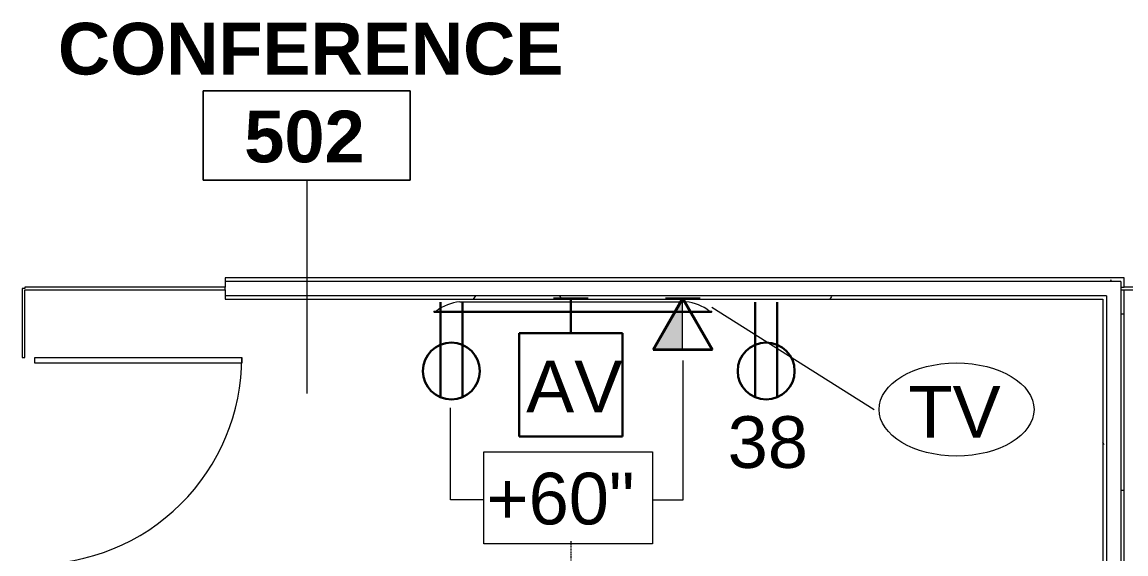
# Model space of a CAD drawing. Header units: inches. Extents: x 0 to 1865, y 0 to 1094.
# Drawn here: x 1452.5 to 1644.7, y 526.5 to 619.2 of the extents above; entities that cross this region are included whole.
import ezdxf

# ---------------------------------------------------------------- set-up
doc = ezdxf.new("R2010")
doc.units = ezdxf.units.IN
doc.header["$MEASUREMENT"] = 0
doc.linetypes.add('Dash 1_16_', pattern=[0.125, 0.0625, -0.0625])
for name, color, linetype, lineweight in [('A-ANNO-NOTE', 131, 'Continuous', 9), ('A-AREA-IDEN', 2, 'Continuous', 9), ('A-DETL', 90, 'Continuous', 9), ('A-DOOR', 31, 'Continuous', 13), ('A-WALL', 113, 'Continuous', 13), ('A-WALL-PATT', 111, 'Continuous', 13), ('G-ANNO-TEXT', 231, 'Continuous', 9), ('I-WALL', 2, 'Continuous', 13), ('Q-SPCQ', 91, 'Continuous', 9), ('Q-SPCQ-IDEN', 132, 'Continuous', 9)]:
    doc.layers.add(name, color=color, linetype=linetype, lineweight=lineweight)
doc.styles.add('Arial', font='arial.ttf', dxfattribs={"height": 9})
doc.styles.add('Swis721 Lt BT', font='swissl.ttf', dxfattribs={"height": 9})
doc.styles.add('Swis721 Lt BT_B', font='', dxfattribs={"height": 9})
doc.styles.get('Swis721 Lt BT_B').set_extended_font_data('Swis721 Lt BT', bold=True)
pattern_1 = [(0, (0, 0), (30.72, 7.68), [1.267, -21.773, 1.267, -21.773, -122.88]), (0, (0, 0), (30.72, 7.68), [-46.08, 1.267, -44.813, 1.267, -21.773, -53.76]), (0, (0, 0), (30.72, 7.68), [-115.2, 1.267, -14.093, 1.267, -37.133]), (120, (11.52, 3.84), (-22.011075, 22.7643), [1.267, -21.773, 1.267, -21.773, -122.88]), (120, (11.52, 3.84), (-22.011075, 22.7643), [-46.08, 1.267, -44.813, 1.267, -21.773, -53.76]), (120, (11.52, 3.84), (-22.011075, 22.7643), [-115.2, 1.267, -14.093, 1.267, -37.133]), (240, (15.36, 19.2), (-8.708925, -30.4443), [1.267, -21.773, 1.267, -21.773, -122.88]), (240, (15.36, 19.2), (-8.708925, -30.4443), [-46.08, 1.267, -44.813, 1.267, -21.773, -53.76]), (240, (15.36, 19.2), (-8.708925, -30.4443), [-115.2, 1.267, -14.093, 1.267, -37.133])]

# ---------------------------------------------------------------- blocks, each defined once
blk = doc.blocks.new('A-Flat_Screen_TV - OLED 55BGP 55_-7364321-Level 05 POWER _ SIGNAL')
at = {"layer": 'Q-SPCQ'}
for p, q in [((-24.14, 0.06), (24.14, 0.06)), ((-24.14, 0.06), (-24.14, 0)), ((24.14, 0), (24.14, 0.06)), ((-24.2, 0), (24.2, 0)), ((-24.2, 0), (-24.2, -0.19)), ((24.2, -0.19), (-24.2, -0.19)), ((19.7, -1.81), (-19.7, -1.81)), ((24.2, -0.19), (24.2, 0))]:
    blk.add_line(p, q, dxfattribs=at)
for centre, start, end in [((-19.1, 5.58), 231.0344, 265.3628), ((19.1, 5.58), 274.6372, 308.9656)]:
    blk.add_arc(centre, 7.41, start, end, dxfattribs=at)
blk = doc.blocks.new('Door - Glass Single - Patch - Long Handle-8052227-Level 05 POWER _ SIGNAL')
at = {"layer": 'A-DOOR', "lineweight": 20}
for p, q in [((17, -2), (18, -2)), ((17, -38), (17, -2)), ((18, -2), (18, -38)), ((18, -38), (17, -38))]:
    blk.add_line(p, q, dxfattribs=at)
at = {"layer": 'A-DOOR', "lineweight": 9}
blk.add_arc((18, -2), 36, 179.5, 270, dxfattribs=at)
blk = doc.blocks.new('Room Tag - Room Name and Number-3379422-Level 05 POWER _ SIGNAL')
at = {"layer": 'A-AREA-IDEN'}
for p, q in [((-0.1881, -0.1636), (-0.1881, -0.0018)), ((-0.1881, -0.0018), (0.1869, -0.0018)), ((0.1869, -0.0018), (-0.1881, -0.0018)), ((-0.1881, -0.0018), (-0.1881, -0.1636)), ((0.1869, -0.0018), (0.1869, -0.1636)), ((0.1869, -0.1636), (0.1869, -0.0018)), ((0.1869, -0.1636), (-0.1881, -0.1636)), ((-0.1881, -0.1636), (0.1869, -0.1636))]:
    blk.add_line(p, q, dxfattribs=at)
blk = doc.blocks.new('Appliance_Specialty Equipment Tag - Standard-3515593-Level 05 POWER _ SIGNAL')
at = {"layer": 'Q-SPCQ-IDEN'}
blk.add_ellipse((-0.0499, 0.0037), major_axis=(-0.1406, 0), ratio=0.600473, dxfattribs=at)

msp = doc.modelspace()

# ---------------------------------------------------------------- hatches: boundary and pattern name
at = {"layer": 'A-ANNO-NOTE'}
msp.add_hatch(color=256, dxfattribs=at).paths.add_polyline_path([(1567.52, 562.14), (1567.52, 571.07), (1562.37, 562.14)], flags=0)
at = {"layer": 'A-WALL-PATT', "lineweight": 9}
h = msp.add_hatch(dxfattribs=at)
h.set_pattern_fill('FP_1', color=256, style=0, pattern_type=2)
h.set_pattern_definition(pattern_1)
h.paths.add_polyline_path([(1630.58, 574), (1643.81, 574), (1643.81, 574.62), (1487.88, 574.62), (1487.88, 574)], flags=0)
h = msp.add_hatch(dxfattribs=at)
h.set_pattern_fill('FP_1', color=256, style=0, pattern_type=2)
h.set_pattern_definition(pattern_1)
h.paths.add_polyline_path([(1644.44, 416.93), (1644.44, 572.5), (1643.81, 572.5), (1643.81, 416.93)], flags=0)
h.paths.add_polyline_path([(1644.44, 573), (1644.44, 574.62), (1643.81, 574.62), (1643.81, 573)], flags=0)
h = msp.add_hatch(dxfattribs=at)
h.set_pattern_fill('FP_1', color=256, style=0, pattern_type=2)
h.set_pattern_definition(pattern_1)
h.paths.add_polyline_path([(1640.69, 570.87), (1640.68, 571.5), (1487.88, 571.5), (1487.88, 570.87), (1630.58, 570.87)], flags=0)
h = msp.add_hatch(dxfattribs=at)
h.set_pattern_fill('FP_1', color=256, style=0, pattern_type=2)
h.set_pattern_definition(pattern_1)
h.paths.add_polyline_path([(1641.22, 416.93), (1641.31, 416.93), (1641.31, 571.5), (1640.69, 571.5), (1640.69, 416.93), (1641.06, 416.93)], flags=0)

# ---------------------------------------------------------------- linework, layer by layer
at = {"layer": 'A-ANNO-NOTE', "lineweight": 30}
for p, q in [((1545.06, 571), (1551.06, 571)), ((1548.06, 571), (1548.06, 565)), ((1567.52, 571.07), (1562.37, 562.14)), ((1567.56, 571), (1562.41, 562.07)), ((1564.56, 571), (1570.56, 571)), ((1567.52, 571.07), (1572.68, 562.14)), ((1567.56, 571), (1572.72, 562.07)), ((1525.34, 570.35), (1525.34, 553.82)), ((1529.17, 570.35), (1529.17, 553.82)), ((1529.17, 570.35), (1529.17, 553.82)), ((1580.15, 570.35), (1580.15, 553.82)), ((1583.99, 570.35), (1583.99, 553.82)), ((1583.99, 570.35), (1583.99, 553.82)), ((1557.06, 565), (1539.06, 565)), ((1539.06, 565), (1539.06, 547)), ((1557.06, 547), (1557.06, 565)), ((1572.68, 562.14), (1562.37, 562.14)), ((1572.72, 562.07), (1562.41, 562.07)), ((1539.06, 547), (1557.06, 547))]:
    msp.add_line(p, q, dxfattribs=at)
at = {"layer": 'A-ANNO-NOTE'}
for p, q in [((1567.52, 571.07), (1562.37, 562.14)), ((1567.52, 562.14), (1567.52, 571.07)), ((1562.37, 562.14), (1567.52, 562.14))]:
    msp.add_line(p, q, dxfattribs=at)
at = {"layer": 'A-ANNO-NOTE', "lineweight": 30}
for centre in [(1527.26, 558.38), (1582.07, 558.38)]:
    msp.add_circle(centre, 4.95, dxfattribs=at)
at = {"layer": 'A-AREA-IDEN'}
msp.add_line((1502.12, 554.47), (1502.12, 591.63), dxfattribs=at)
at = {"layer": 'A-DETL'}
for p, q in [((1567.61, 535.95), (1567.61, 560.2)), ((1527.11, 535.95), (1527.11, 551.95)), ((1532.86, 535.95), (1527.11, 535.95)), ((1562.36, 535.95), (1567.61, 535.95))]:
    msp.add_line(p, q, dxfattribs=at)
at = {"layer": 'A-DETL', "linetype": 'Dash 1_16_', "lineweight": 13}
msp.add_line((1548.06, 528.75), (1548.06, 419.75), dxfattribs=at)
at = {"layer": 'A-WALL'}
for p, q in [((1643.81, 574), (1487.88, 574)), ((1487.88, 572.5), (1487.88, 573)), ((1643.81, 574), (1643.81, 416.93)), ((1643.81, 573), (1644.44, 573)), ((1641.31, 571.5), (1487.88, 571.5)), ((1641.31, 571.5), (1641.31, 416.93)), ((1643.81, 572.5), (1644.44, 572.5))]:
    msp.add_line(p, q, dxfattribs=at)
at = {"layer": 'G-ANNO-TEXT', "color": 7, "flags": 128}
msp.add_lwpolyline([(1562.25, 528.31), (1532.92, 528.31), (1532.92, 544.29), (1562.25, 544.29)], close=True, dxfattribs=at)
at = {"layer": 'I-WALL'}
for p, q in [((1487.88, 573), (1453, 573)), ((1453, 573), (1453, 572.75)), ((1644.44, 574.62), (1487.88, 574.62)), ((1487.88, 574.62), (1487.88, 573)), ((1644.44, 573), (1644.44, 574.62)), ((1755.56, 573), (1644.44, 573)), ((1452.5, 572.75), (1452.5, 560.75)), ((1453, 572.75), (1452.5, 572.75)), ((1453, 560.75), (1453, 572.5)), ((1453, 572.5), (1487.88, 572.5)), ((1487.88, 572.5), (1487.88, 570.87)), ((1644.44, 416.93), (1644.44, 572.5)), ((1644.44, 572.5), (1755.56, 572.5)), ((1487.88, 570.87), (1640.69, 570.87)), ((1640.69, 570.87), (1640.69, 416.93)), ((1452.5, 560.75), (1453, 560.75))]:
    msp.add_line(p, q, dxfattribs=at)
at = {"layer": 'Q-SPCQ-IDEN'}
msp.add_line((1572.61, 569.49), (1600.9, 551.69), dxfattribs=at)

# ---------------------------------------------------------------- block references
at = {"layer": 'A-AREA-IDEN', "xscale": 95.99999999999994, "yscale": 95.99999999999994, "zscale": 95.99999999999994}
msp.add_blockref('Room Tag - Room Name and Number-3379422-Level 05 POWER _ SIGNAL', (1502.11, 607.34), dxfattribs=at)
at = {"layer": 'A-DOOR', "rotation": 89.99999999999991}
msp.add_blockref('Door - Glass Single - Patch - Long Handle-8052227-Level 05 POWER _ SIGNAL', (1452.75, 542.75), dxfattribs=at)
at = {"layer": 'Q-SPCQ', "rotation": 180}
msp.add_blockref('A-Flat_Screen_TV - OLED 55BGP 55_-7364321-Level 05 POWER _ SIGNAL', (1548.41, 568.61), dxfattribs=at)
at = {"layer": 'Q-SPCQ-IDEN', "xscale": 95.99999999999994, "yscale": 95.99999999999994, "zscale": 95.99999999999994}
msp.add_blockref('Appliance_Specialty Equipment Tag - Standard-3515593-Level 05 POWER _ SIGNAL', (1620.01, 551.33), dxfattribs=at)

# ---------------------------------------------------------------- texts
at = {"layer": 'A-ANNO-NOTE', "char_height": 9, "attachment_point": 1, "style": 'Swis721 Lt BT'}
for s, insert, width in [('AV', (1540.27, 560.16), 18.18), ('38', (1575.37, 550.51), 16.362)]:
    msp.add_mtext(s, dxfattribs=dict(at, insert=insert, width=width))
at = {"layer": 'A-AREA-IDEN', "char_height": 9, "attachment_point": 1, "style": 'Swis721 Lt BT_B'}
for s, insert, width in [('CONFERENCE', (1458.75, 619.02), 104.838), ('502', (1491.19, 603.72), 25.452)]:
    msp.add_mtext(s, dxfattribs=dict(at, insert=insert, width=width))
at = {"layer": 'G-ANNO-TEXT', "color": 7, "insert": (1533.37, 540.67), "char_height": 9, "width": 33.33, "attachment_point": 1, "style": 'Swis721 Lt BT'}
msp.add_mtext('+60"', dxfattribs=at)
at = {"layer": 'Q-SPCQ-IDEN', "insert": (1606.85, 555.79), "char_height": 9, "width": 19.695, "attachment_point": 1, "style": 'Arial'}
msp.add_mtext('TV', dxfattribs=at)

doc.saveas('drawing.dxf')
